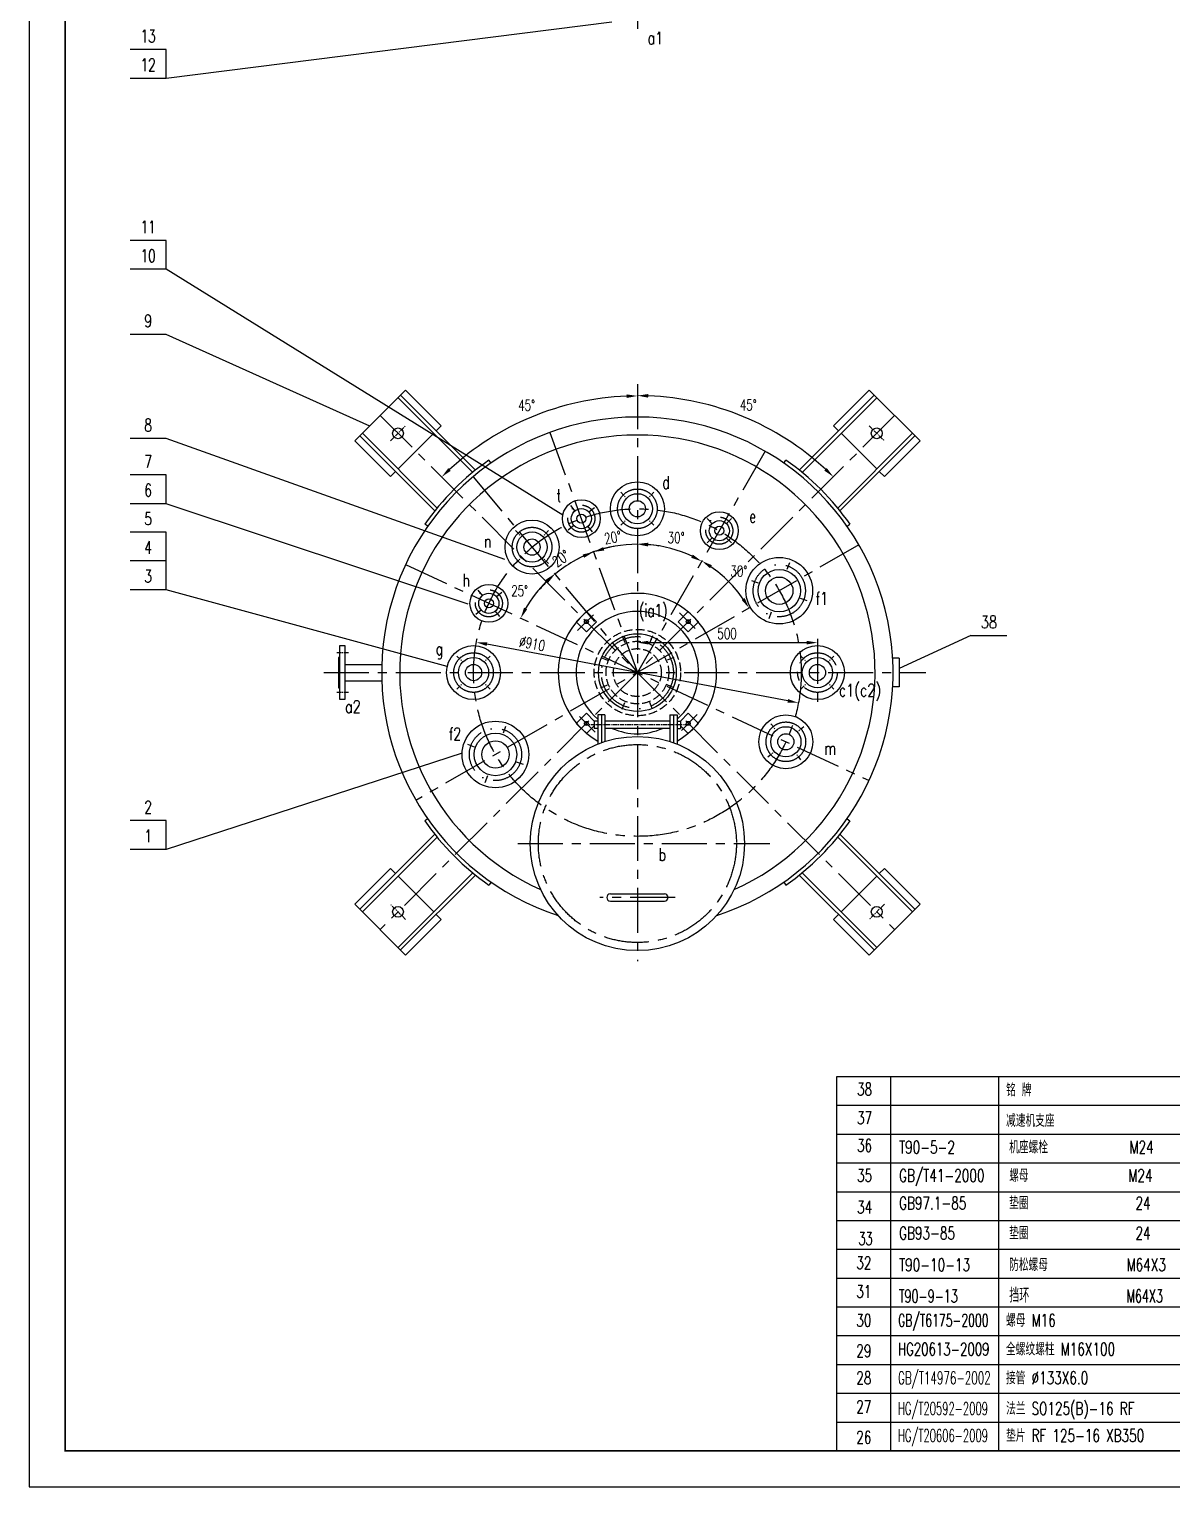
# Model space of a CAD drawing. Extents: x 92764 to 104934, y 26739 to 35166.
# Drawn here: x 98994 to 102167, y 26756 to 30806 of the extents above; entities that cross this region are included whole.
import ezdxf
from ezdxf.enums import TextEntityAlignment as Align

# ---------------------------------------------------------------- set-up
doc = ezdxf.new("R2010")
doc.units = 0
doc.header["$LTSCALE"] = 10
for name, pattern in [('ACAD_ISO02W100', [11, 8, -3]), ('ACAD_ISO10W100', [18, 12, -3, 0, -3]), ('CENTER', [2, 1.25, -0.25, 0.25, -0.25])]:
    doc.linetypes.add(name, pattern=pattern)
for name, color, linetype in [('2', 1, 'Continuous'), ('HGJ', 1, 'Continuous'), ('HGJX', 2, 'CENTER'), ('hgjy', 7, 'Continuous'), ('K1', 4, 'Continuous'), ('RENK', 7, 'Continuous'), ('sb', 1, 'Continuous'), ('tank', 1, 'Continuous'), ('tankx', 2, 'ACAD_ISO10W100'), ('tanky', 7, 'Continuous'), ('zz', 1, 'Continuous'), ('zzx', 2, 'CENTER')]:
    doc.layers.add(name, color=color, linetype=linetype)
doc.styles.add('HZ', font='txt', dxfattribs={"width": 0.75, "bigfont": 'hztxt'})
doc.styles.add('hzfs', font='simplex.shx', dxfattribs={"width": 0.7, "bigfont": 'hzfs.shx'})
doc.styles.get("Standard").update_dxf_attribs({"font": 'txt', "width": 0.7, "bigfont": 'hztxt.shx'})
doc.dimstyles.new('PVCAD$0', dxfattribs={"dimscale": 10, "dimtxt": 3, "dimasz": 3, "dimexe": 2, "dimexo": 1, "dimgap": 1, "dimtad": 1, "dimdec": 0, "dimzin": 0, "dimdsep": 46, "dimtxsty": 'hzfs', "dimcen": 0, "dimclrd": 4, "dimclre": 4, "dimclrt": 7, "dimadec": 0, "dimazin": 0, "dimtfac": 0.7, "dimtmove": 0, "dimatfit": 0, "dimfxl": 0, "dimarcsym": 0})
doc.dimstyles.new('PVCAD$2', dxfattribs={"dimscale": 10, "dimtxt": 3, "dimasz": 3, "dimexe": 2, "dimexo": 1, "dimgap": 1, "dimtad": 2, "dimtih": 1, "dimdec": 0, "dimzin": 0, "dimdsep": 46, "dimtxsty": 'hzfs', "dimcen": 0, "dimclrd": 4, "dimclre": 4, "dimclrt": 7, "dimadec": 0, "dimazin": 0, "dimtfac": 0.7, "dimtmove": 0, "dimatfit": 0, "dimfxl": 0, "dimarcsym": 0})
doc.dimstyles.new('PVCAD$3', dxfattribs={"dimscale": 10, "dimtxt": 3, "dimasz": 3, "dimexe": 2, "dimexo": 1, "dimgap": 1, "dimtad": 1, "dimtoh": 1, "dimdec": 0, "dimzin": 0, "dimdsep": 46, "dimtxsty": 'hzfs', "dimcen": 0, "dimclrd": 4, "dimclre": 4, "dimclrt": 7, "dimadec": 0, "dimazin": 0, "dimtfac": 0.7, "dimtmove": 0, "dimatfit": 0, "dimfxl": 0, "dimarcsym": 0})

# ---------------------------------------------------------------- blocks, each defined once
blk = doc.blocks.new('*D86')
at = {"color": 4, "lineweight": -2}
blk.add_arc((100683, 29018.5), 357.1, 64.8152, 85.1848, dxfattribs=at)
at = {"color": 4}
for points in [[(100712.7, 29369.3), (100713.2, 29379.3), (100683, 29375.6)], [(100837.2, 29346.1), (100832.6, 29337.2), (100861.5, 29327.7)]]:
    blk.add_solid(points, dxfattribs=at)
at = {"layer": 'DEFPOINTS', "color": 0}
for p in [(100683, 29820), (101038, 29633.4), (100745, 29370.2), (100683, 29018.5), (100683, 28217.1)]:
    blk.add_point(p, dxfattribs=at)
at = {"color": 7, "insert": (100790.4, 29393.3), "char_height": 30, "attachment_point": 5, "style": 'hzfs'}
blk.add_mtext('30°', dxfattribs=at)
blk = doc.blocks.new('*D87')
at = {"color": 4, "lineweight": -2}
blk.add_arc((100683, 29018.5), 358, 34.8028, 55.1972, dxfattribs=at)
at = {"color": 4}
for points in [[(100884.6, 29308.3), (100890, 29316.7), (100862, 29328.5)], [(100981.1, 29225.5), (100972.7, 29220.2), (100993, 29197.5)]]:
    blk.add_solid(points, dxfattribs=at)
at = {"layer": 'DEFPOINTS', "color": 0}
for p in [(101038, 29633.4), (101297.8, 29373.5), (100957.2, 29248.6), (100683, 29018.5), (100068.1, 28663.5)]:
    blk.add_point(p, dxfattribs=at)
at = {"color": 7, "insert": (100964.6, 29300.2), "char_height": 30, "attachment_point": 5, "style": 'hzfs'}
blk.add_mtext('30°', dxfattribs=at)
blk = doc.blocks.new('*D88')
at = {"color": 4, "lineweight": -2}
blk.add_arc((100683, 29018.5), 357.6, 134.8082, 150.1918, dxfattribs=at)
at = {"color": 4}
for points in [[(100427.6, 29275.9), (100434.3, 29268.5), (100453.1, 29292.4)], [(100377.1, 29194), (100368.3, 29198.6), (100358.9, 29169.6)]]:
    blk.add_solid(points, dxfattribs=at)
at = {"layer": 'DEFPOINTS', "color": 0}
for p in [(100226.6, 29562.4), (100039.5, 29318.6), (100415.8, 29256.2), (100683, 29018.5), (101326.4, 28718.5)]:
    blk.add_point(p, dxfattribs=at)
at = {"color": 7, "insert": (100355.9, 29245.6), "char_height": 30, "attachment_point": 5, "style": 'hzfs'}
blk.add_mtext('25°', dxfattribs=at)
blk = doc.blocks.new('*D89')
at = {"layer": 'DEFPOINTS', "color": 0}
for p in [(100235.8, 29102.7), (101130.1, 28934.3)]:
    blk.add_point(p, dxfattribs=at)
at = {"layer": 'zz', "color": 4, "lineweight": -2}
blk.add_line((101100.6, 28939.8), (100265.3, 29097.2), dxfattribs=at)
at = {"layer": 'zz', "color": 4}
for points in [[(100266.2, 29102.1), (100264.4, 29092.3), (100235.8, 29102.7)], [(101101.6, 28944.8), (101099.7, 28934.9), (101130.1, 28934.3)]]:
    blk.add_solid(points, dxfattribs=at)
at = {"layer": 'zz', "color": 7, "insert": (100390.8, 29099), "char_height": 30, "attachment_point": 5, "rotation": 349.3332, "style": 'hzfs'}
blk.add_mtext('∅910', dxfattribs=at)
blk = doc.blocks.new('*D91')
at = {"color": 4, "lineweight": -2}
blk.add_arc((100683, 29018.5), 768.4, 92.237, 132.763, dxfattribs=at)
at = {"color": 4}
for points in [[(100652.9, 29791.4), (100653.1, 29781.4), (100683, 29787)], [(100164.7, 29579.1), (100157.8, 29586.3), (100139.6, 29561.9)]]:
    blk.add_solid(points, dxfattribs=at)
at = {"layer": 'DEFPOINTS', "color": 0}
for p in [(100683, 29820), (99968.8, 29732.7), (100484.1, 29760.8), (101397.1, 28304.3), (100683, 28217.1)]:
    blk.add_point(p, dxfattribs=at)
at = {"color": 7, "insert": (100375.4, 29761.1), "char_height": 30, "attachment_point": 5, "style": 'hzfs'}
blk.add_mtext('45°', dxfattribs=at)
blk = doc.blocks.new('*D92')
at = {"color": 4, "lineweight": -2}
blk.add_arc((100683, 29018.5), 769.4, 47.2343, 87.7657, dxfattribs=at)
at = {"color": 4}
for points in [[(100712.9, 29782.3), (100713.1, 29792.3), (100683, 29787.9)], [(101208.8, 29586.9), (101201.9, 29579.7), (101227, 29562.5)]]:
    blk.add_solid(points, dxfattribs=at)
at = {"layer": 'DEFPOINTS', "color": 0}
for p in [(100683, 29820), (101397.1, 29732.7), (101067.7, 29684.8), (99968.8, 28304.3), (100683, 28217.1)]:
    blk.add_point(p, dxfattribs=at)
at = {"color": 7, "insert": (100990.9, 29762), "char_height": 30, "attachment_point": 5, "style": 'hzfs'}
blk.add_mtext('45°', dxfattribs=at)
blk = doc.blocks.new('*D71')
at = {"color": 4, "lineweight": -2}
for p, q in [((100683, 29153), (100683, 29081.7)), ((100713, 29101.7), (101153, 29101.7)), ((101183, 29102.1), (101183, 29081.7))]:
    blk.add_line(p, q, dxfattribs=at)
at = {"color": 4}
for points in [[(100713, 29106.7), (100713, 29096.7), (100683, 29101.7)], [(101153, 29106.7), (101153, 29096.7), (101183, 29101.7)]]:
    blk.add_solid(points, dxfattribs=at)
at = {"layer": 'DEFPOINTS', "color": 0}
for p in [(100683, 29163), (101183, 29112.1), (101183, 29101.7)]:
    blk.add_point(p, dxfattribs=at)
at = {"color": 7, "insert": (100932.1, 29126.7), "char_height": 30, "attachment_point": 5, "style": 'hzfs'}
blk.add_mtext('500', dxfattribs=at)
blk = doc.blocks.new('*D152')
at = {"layer": '2', "color": 4, "lineweight": -2}
for start, end in [(90, 110), (80.3542, 85.1771), (114.8229, 119.6458)]:
    blk.add_arc((100683, 29018.5), 356.5, start, end, dxfattribs=at)
at = {"layer": '2', "color": 4}
for points in [[(100712.7, 29368.8), (100713.2, 29378.8), (100683, 29375)], [(100531.4, 29346.7), (100535.2, 29337.5), (100561, 29353.5)]]:
    blk.add_solid(points, dxfattribs=at)
at = {"layer": 'DEFPOINTS', "color": 0}
for p in [(100683, 29820), (100440.1, 29685.7), (100641.6, 29372.6), (100683, 29018.5), (100683, 28217.1)]:
    blk.add_point(p, dxfattribs=at)
at = {"layer": '2', "color": 7, "insert": (100614.4, 29393.8), "char_height": 30, "attachment_point": 5, "rotation": 10.3542, "style": 'hzfs'}
blk.add_mtext('20°', dxfattribs=at)
blk = doc.blocks.new('*D151')
at = {"layer": '2', "color": 4, "lineweight": -2}
for start, end in [(100.3542, 105.1771), (110, 130), (134.8229, 139.6458)]:
    blk.add_arc((100683, 29018.5), 356.5, start, end, dxfattribs=at)
at = {"layer": '2', "color": 4}
for points in [[(100591.1, 29357.8), (100588.1, 29367.3), (100561, 29353.5)], [(100428.3, 29275.1), (100435, 29267.7), (100453.8, 29291.6)]]:
    blk.add_solid(points, dxfattribs=at)
at = {"layer": 'DEFPOINTS', "color": 0}
for p in [(100440.1, 29685.7), (100167.8, 29632.5), (100523, 29337.1), (100683, 29018.5), (101198.1, 28404.6)]:
    blk.add_point(p, dxfattribs=at)
at = {"layer": '2', "color": 7, "insert": (100470.9, 29335.6), "char_height": 30, "attachment_point": 5, "rotation": 33.7773, "style": 'hzfs'}
blk.add_mtext('20°', dxfattribs=at)

msp = doc.modelspace()

# ---------------------------------------------------------------- linework, layer by layer
for p, q in [((98994, 35166.3), (98994, 26756.3)), ((101609.2, 29121.5), (101409.9, 29029.6)), ((101409.9, 29058.5), (101391.8, 29058.5)), ((101409.9, 29058.5), (101409.9, 28978.5)), ((101409.9, 28978.5), (101391.8, 28978.5)), ((98994, 26756.3), (104934, 26756.3))]:
    msp.add_line(p, q)
at = {"color": 1, "linetype": 'Continuous'}
msp.add_circle((100683, 28543.5), 297.5, dxfattribs=at)
at = {"layer": '2'}
for p, q in [((100513.3, 29159.9), (100541.5, 29188.2)), ((100541.5, 29131.7), (100513.3, 29159.9)), ((100541.5, 29188.2), (100569.8, 29159.9)), ((100569.8, 29159.9), (100541.5, 29131.7)), ((100796.1, 29159.9), (100824.4, 29188.2)), ((100824.4, 29131.7), (100796.1, 29159.9)), ((100824.4, 29188.2), (100852.7, 29159.9)), ((100852.7, 29159.9), (100824.4, 29131.7)), ((100513.3, 28877.1), (100541.5, 28905.4)), ((100541.5, 28848.8), (100513.3, 28877.1)), ((100541.5, 28905.4), (100563.4, 28883.5)), ((100802.5, 28883.5), (100824.4, 28905.4)), ((100824.4, 28905.4), (100852.7, 28877.1)), ((100852.7, 28877.1), (100824.4, 28848.8)), ((100563, 28870.2), (100541.5, 28848.8)), ((100824.4, 28848.8), (100803, 28870.2))]:
    msp.add_line(p, q, dxfattribs=at)
for centre, radius in [((100541.5, 29159.9), 5.51), ((100824.4, 29159.9), 5.51), ((100683, 29018.5), 108), ((100541.5, 28877.1), 5.51), ((100824.4, 28877.1), 5.51)]:
    msp.add_circle(centre, radius, dxfattribs=at)
for radius, start, end in [(220, 300, 240), (170, 310.3202, 229.6798), (170, 245.7504, 294.2496)]:
    msp.add_arc((100683, 29018.5), radius, start, end, dxfattribs=at)
at = {"layer": 'HGJ'}
for p, q in [((99857, 28943.5), (99857, 29093.5)), ((99857, 29093.5), (99871, 29093.5)), ((99871, 29093.5), (99871, 28943.5)), ((99857, 29060.5), (99853, 29060.5)), ((99853, 29060.5), (99853, 28976.5)), ((99871, 29041), (99973.3, 29041)), ((99853, 28976.5), (99857, 28976.5)), ((99871, 28996), (99973.3, 28996)), ((99871, 28943.5), (99857, 28943.5))]:
    msp.add_line(p, q, dxfattribs=at)
for centre, radius in [((100683, 29473.5), 75), ((100683, 29473.5), 42), ((100683, 29473.5), 22.5), ((100390.5, 29367.1), 75), ((100390.5, 29367.1), 42), ((100390.5, 29367.1), 22.5), ((100228, 29018.5), 75), ((101183, 29018.5), 75), ((100228, 29018.5), 42), ((100228, 29018.5), 22.5), ((101183, 29018.5), 42), ((101183, 29018.5), 22.5), ((101095.3, 28826.2), 75), ((101095.3, 28826.2), 42), ((101095.3, 28826.2), 22.5)]:
    msp.add_circle(centre, radius, dxfattribs=at)
at = {"layer": 'HGJX'}
for p, q in [((100637, 29519.5), (100651.1, 29505.3)), ((100728.9, 29519.5), (100714.8, 29505.3)), ((100344.5, 29413), (100358.7, 29398.9)), ((100436.5, 29413), (100422.3, 29398.9)), ((100637, 29427.6), (100651.1, 29441.7)), ((100728.9, 29427.6), (100714.8, 29441.7)), ((100344.5, 29321.1), (100358.7, 29335.2)), ((100436.5, 29321.1), (100422.3, 29335.2)), ((99881, 29073.5), (99847, 29073.5)), ((100182, 29064.5), (100196.1, 29050.3)), ((100273.9, 29064.5), (100259.8, 29050.3)), ((101137, 29064.5), (101151.1, 29050.3)), ((101228.9, 29064.5), (101214.8, 29050.3)), ((99881, 28963.5), (99847, 28963.5)), ((100182, 28972.6), (100196.1, 28986.7)), ((100273.9, 28972.6), (100259.8, 28986.7)), ((101137, 28972.6), (101151.1, 28986.7)), ((101228.9, 28972.6), (101214.8, 28986.7)), ((101053.6, 28876), (101066.4, 28860.7)), ((101145.1, 28868), (101129.8, 28855.1)), ((101045.5, 28784.4), (101060.9, 28797.3)), ((101137.1, 28776.4), (101124.3, 28791.8))]:
    msp.add_line(p, q, dxfattribs=at)
at = {"layer": 'hgjy'}
msp.add_line((101609.2, 29121.5), (101709.2, 29121.5), dxfattribs=at)
at = {"layer": 'K1', "const_width": 4}
msp.add_lwpolyline([(99094, 26856.3), (99094, 34916.3), (104834, 34916.3), (104834, 26856.3)], close=True, dxfattribs=at)
at = {"layer": 'RENK', "color": 1, "linetype": 'Continuous'}
for p, q in [((100563, 28883.5), (100563, 28863.5)), ((100573, 28883.5), (100563, 28883.5)), ((100573, 28883.5), (100563, 28883.5)), ((100573, 28901.3), (100573, 28819.9)), ((100593, 28901.3), (100573, 28901.3)), ((100583, 28901.3), (100583, 28823.7)), ((100593, 28901.3), (100593, 28827.1)), ((100773, 28883.5), (100593, 28883.5)), ((100773, 28901.3), (100773, 28827.1)), ((100773, 28901.3), (100793, 28901.3)), ((100783, 28901.3), (100783, 28823.7)), ((100793, 28901.3), (100793, 28819.9)), ((100793, 28883.5), (100803, 28883.5)), ((100793, 28883.5), (100803, 28883.5)), ((100803, 28883.5), (100803, 28863.5)), ((100573, 28863.5), (100563, 28863.5)), ((100573, 28863.5), (100563, 28863.5)), ((100773, 28863.5), (100593, 28863.5)), ((100793, 28863.5), (100803, 28863.5)), ((100793, 28863.5), (100803, 28863.5)), ((100608, 28403.5), (100758, 28403.5)), ((100608, 28383.5), (100758, 28383.5))]:
    msp.add_line(p, q, dxfattribs=at)
at = {"layer": 'RENK', "color": 2, "linetype": 'CENTER'}
msp.add_line((100826.4, 28873.5), (100538.4, 28873.5), dxfattribs=at)
at = {"layer": 'RENK', "color": 1, "linetype": 'Continuous'}
for centre, start, end in [((100608, 28393.5), 90, 270), ((100758, 28393.5), 270, 90)]:
    msp.add_arc(centre, 10, start, end, dxfattribs=at)
at = {"layer": 'sb'}
msp.add_arc((100683, 29018.5), 710, 288.0738, 251.9262, dxfattribs=at)
at = {"layer": 'tank'}
for p, q in [((101236.8, 26856.3), (101236.8, 27896.3)), ((101236.8, 27896.3), (103036.8, 27896.3))]:
    msp.add_line(p, q, dxfattribs=at)
for centre, radius in [((100527.4, 29446.1), 52.5), ((100527.4, 29446.1), 28), ((100527.4, 29446.1), 12.5), ((100910.5, 29412.6), 52.5), ((100910.5, 29412.6), 28), ((100910.5, 29412.6), 12.5), ((101077, 29246), 92.5), ((101077, 29246), 59), ((101077, 29246), 38), ((100270.6, 29210.8), 52.5), ((100270.6, 29210.8), 28), ((100270.6, 29210.8), 12.5), ((100288.9, 28791), 92.5), ((100288.9, 28791), 59), ((100288.9, 28791), 38)]:
    msp.add_circle(centre, radius, dxfattribs=at)
at = {"layer": 'tank', "color": 3, "linetype": 'ACAD_ISO02W100', "ltscale": 0.3}
for radius in [120, 87, 66.5]:
    msp.add_circle((100683, 29018.5), radius, dxfattribs=at)
at = {"layer": 'tank'}
msp.add_arc((100683, 29018.5), 660, 294.0167, 245.9833, dxfattribs=at)
at = {"layer": 'tankx', "linetype": 'CENTER', "ltscale": 10}
for p, q in [((100683, 34381.8), (100683, 30786.9)), ((100683, 29820), (100683, 28217.1)), ((99968.8, 29732.7), (101397.1, 28304.3)), ((101397.1, 29732.7), (99968.8, 28304.3)), ((100440.1, 29685.7), (100683, 29018.5)), ((101038, 29633.4), (100683, 29018.5)), ((100226.6, 29562.4), (100683, 29018.5)), ((101297.8, 29373.5), (100068.1, 28663.5)), ((100039.5, 29318.6), (101326.4, 28718.5)), ((100560.8, 29179.2), (100516.9, 29135.3)), ((100843.7, 29140.7), (100799.8, 29184.6)), ((101183, 29112.1), (101183, 28924.5)), ((99812.5, 29018.5), (101484.4, 29018.5)), ((100522.3, 28896.4), (100566.2, 28852.5)), ((100805.1, 28857.8), (100849, 28901.7)), ((100350.8, 28543.5), (101051, 28543.5)), ((100787.6, 28393.5), (100578.4, 28393.5))]:
    msp.add_line(p, q, dxfattribs=at)
at = {"layer": 'tankx'}
for p, q in [((100496.8, 29482.5), (100509.7, 29467.1)), ((100563.7, 29476.6), (100548.4, 29463.8)), ((100876.9, 29446.1), (100891, 29432)), ((100944.1, 29446.1), (100929.9, 29432)), ((100491, 29415.5), (100506.3, 29428.4)), ((100557.9, 29409.7), (100545, 29425)), ((100876.9, 29379), (100891, 29393.1)), ((100944.1, 29379), (100929.9, 29393.1)), ((101105.2, 29323.5), (101098.4, 29304.7)), ((100240.1, 29247.2), (100252.9, 29231.9)), ((100307, 29241.3), (100291.7, 29228.5)), ((100999.5, 29274.2), (101018.3, 29267.4)), ((101154.5, 29217.8), (101135.7, 29224.6)), ((100234.2, 29180.3), (100249.5, 29193.1)), ((100301.1, 29174.4), (100288.3, 29189.7)), ((101048.8, 29168.5), (101055.6, 29187.3)), ((100640.9, 29120.1), (100648.5, 29101.7)), ((100725.1, 29120.1), (100717.4, 29101.7)), ((100581.3, 29060.6), (100599.8, 29053)), ((100784.6, 29060.6), (100766.1, 29053)), ((100581.3, 28976.4), (100599.8, 28984.1)), ((100784.6, 28976.4), (100766.1, 28984.1)), ((100640.9, 28916.9), (100648.5, 28935.4)), ((100725.1, 28916.9), (100717.4, 28935.4)), ((100317.1, 28868.5), (100310.3, 28849.7)), ((100211.4, 28819.2), (100230.2, 28812.4)), ((100366.5, 28762.8), (100347.7, 28769.6)), ((100260.7, 28713.5), (100267.6, 28732.3))]:
    msp.add_line(p, q, dxfattribs=at)
at = {"layer": 'tankx', "ltscale": 10}
for centre in [(100683, 29473.5), (100390.5, 29367.1), (100228, 29018.5), (101095.3, 28826.2)]:
    msp.add_circle(centre, 55, dxfattribs=at)
at = {"layer": 'tankx'}
for centre, radius in [((100527.4, 29446.1), 37.5), ((100910.5, 29412.6), 37.5), ((101077, 29246), 72.5), ((100270.6, 29210.8), 37.5), ((100683, 29018.5), 100), ((100288.9, 28791), 72.5)]:
    msp.add_circle(centre, radius, dxfattribs=at)
at = {"layer": 'tankx', "linetype": 'CENTER', "ltscale": 10}
for centre, radius in [((100683, 29018.5), 455), ((101183, 29018.5), 55), ((100683, 28543.5), 275)]:
    msp.add_circle(centre, radius, dxfattribs=at)
at = {"layer": 'tanky'}
for p, q in [((100611.7, 30825.5), (99374.4, 30669.3)), ((99374.4, 30749.3), (99274.4, 30749.3)), ((99374.4, 30669.3), (99374.4, 30749.3)), ((99374.4, 30669.3), (99274.4, 30669.3)), ((99374.4, 30218.9), (99274.4, 30218.9)), ((99374.4, 30138.9), (99374.4, 30218.9)), ((99374.4, 30138.9), (99274.4, 30138.9)), ((100475.8, 29455.4), (99374.4, 30138.9)), ((99374.4, 29957.9), (99274.4, 29957.9)), ((99939.7, 29703.2), (99374.4, 29957.9)), ((99374.4, 29668.6), (99274.4, 29668.6)), ((100315.3, 29332.7), (99374.4, 29668.6)), ((99374.4, 29567.4), (99274.4, 29567.4)), ((99374.4, 29487.4), (99374.4, 29567.4)), ((99374.4, 29487.4), (99274.4, 29487.4)), ((100213.1, 29208.8), (99374.4, 29487.4)), ((99374.4, 29408.5), (99274.4, 29408.5)), ((99374.4, 29248.5), (99374.4, 29408.5)), ((99374.4, 29328.5), (99274.4, 29328.5)), ((99374.4, 29248.5), (99274.4, 29248.5)), ((100154.9, 29035), (99374.4, 29248.5)), ((100196.5, 28794.3), (99374.4, 28527.1)), ((99374.4, 28607.1), (99274.4, 28607.1)), ((99374.4, 28527.1), (99374.4, 28607.1)), ((99374.4, 28527.1), (99274.4, 28527.1)), ((101386.8, 26856.3), (101386.8, 27896.3)), ((101686.8, 26856.3), (101686.8, 27896.3)), ((101236.8, 27816.3), (103036.8, 27816.3)), ((101236.8, 27736.3), (103036.8, 27736.3)), ((101236.8, 27656.3), (103036.8, 27656.3)), ((101236.8, 27576.3), (103036.8, 27576.3)), ((101236.8, 27496.3), (103036.8, 27496.3)), ((101236.8, 27416.3), (103036.8, 27416.3)), ((101236.8, 27336.3), (103036.8, 27336.3)), ((101236.8, 27256.3), (103036.8, 27256.3)), ((101236.8, 27176.3), (103036.8, 27176.3)), ((101236.8, 27096.3), (103036.8, 27096.3)), ((101236.8, 27016.3), (103036.8, 27016.3)), ((101236.8, 26936.3), (103036.8, 26936.3))]:
    msp.add_line(p, q, dxfattribs=at)
at = {"layer": 'zz'}
for p, q in [((100018.3, 29782.2), (100225.8, 29574.7)), ((100025.4, 29789.3), (100233.6, 29581)), ((101340.6, 29789.3), (101132.4, 29581)), ((101347.6, 29782.2), (101140.2, 29574.7)), ((99912.2, 29676.1), (100120.4, 29467.9)), ((99919.3, 29683.2), (100126.8, 29475.7)), ((100018.3, 29584.2), (100117.3, 29683.2)), ((101446.6, 29683.2), (101239.2, 29475.7)), ((101453.7, 29676.1), (101245.5, 29467.9)), ((101248.7, 29683.2), (101347.6, 29584.2)), ((100276.6, 29600.7), (100270.9, 29608.9)), ((101089.3, 29600.7), (101095, 29608.9)), ((100100.8, 29424.9), (100092.6, 29430.6)), ((101265.2, 29424.9), (101273.4, 29430.6)), ((100100.8, 28612.2), (100092.6, 28606.4)), ((101265.2, 28612.2), (101273.4, 28606.4)), ((99912.2, 28360.9), (100120.4, 28569.1)), ((99919.3, 28353.8), (100126.8, 28561.3)), ((101446.6, 28353.8), (101239.2, 28561.3)), ((101453.7, 28360.9), (101245.5, 28569.1)), ((100018.3, 28254.8), (100225.8, 28462.3)), ((100117.3, 28353.8), (100018.3, 28452.8)), ((100025.4, 28247.8), (100233.6, 28456)), ((100276.6, 28436.3), (100270.9, 28428.1)), ((101089.3, 28436.3), (101095, 28428.1)), ((101340.6, 28247.8), (101132.4, 28456)), ((101347.6, 28254.8), (101140.2, 28462.3)), ((101347.6, 28452.8), (101248.7, 28353.8))]:
    msp.add_line(p, q, dxfattribs=at)
for points in [[(100011.2, 29577.1), (99997.1, 29563), (99898.1, 29662), (100039.5, 29803.4), (100138.5, 29704.4), (100124.4, 29690.3)], [(101241.6, 29690.3), (101227.4, 29704.4), (101326.4, 29803.4), (101467.9, 29662), (101368.9, 29563), (101354.7, 29577.1)], [(100124.4, 28346.8), (100138.5, 28332.6), (100039.5, 28233.6), (99898.1, 28375), (99997.1, 28474), (100011.2, 28459.9)], [(101354.7, 28459.9), (101368.9, 28474), (101467.9, 28375), (101326.4, 28233.6), (101227.4, 28332.6), (101241.6, 28346.8)]]:
    msp.add_lwpolyline(points, dxfattribs=at)
for centre in [(100018.3, 29683.2), (101347.6, 29683.2), (100018.3, 28353.8), (101347.6, 28353.8)]:
    msp.add_circle(centre, 15, dxfattribs=at)
for start, end in [(124.9127, 145.0873), (34.9127, 55.0873), (214.9127, 235.0873), (304.9127, 325.0873)]:
    msp.add_arc((100683, 29018.5), 720, start, end, dxfattribs=at)
at = {"layer": 'zzx'}
for p, q in [((99997.1, 29662), (100039.5, 29704.4)), ((101326.4, 29704.4), (101368.9, 29662)), ((100039.5, 28332.6), (99997.1, 28375)), ((101368.9, 28375), (101326.4, 28332.6))]:
    msp.add_line(p, q, dxfattribs=at)

# ---------------------------------------------------------------- texts
for s, height, style, width, p in [('38', 35, 'hzfs', 0.7, (101292.8, 27843.7)), ('铭 牌', 35, 'hzfs', 0.7, (101706.8, 27841.3)), ('37', 35, 'hzfs', 0.7, (101292.8, 27763.7)), ('36', 35, 'hzfs', 0.7, (101292.8, 27687.2)), ('T90-5-2', 35, 'hzfs', 0.7, (101409.6, 27682.5)), ('机座螺栓', 35, 'hzfs', 0.7, (101715.4, 27682.5)), ('M24', 35, 'hzfs', 0.7, (102049.5, 27682.5)), ('35', 35, 'hzfs', 0.7, (101292.8, 27603.8)), ('GB/T41-2000', 35, 'hzfs', 0.7, (101409.6, 27603.7)), ('螺母', 35, 'hzfs', 0.7, (101715.4, 27603.7)), ('M24', 35, 'hzfs', 0.7, (102046.1, 27603.7)), ('34', 35, 'hzfs', 0.7, (101292.8, 27515.7)), ('GB97.1-85', 35, 'hzfs', 0.7, (101409.6, 27527.2)), ('垫圈', 35, 'hzfs', 0.7, (101715.4, 27527.2)), ('24', 35, 'hzfs', 0.7, (102066.2, 27527.2)), ('GB93-85', 35, 'hzfs', 0.7, (101409.6, 27443.8)), ('垫圈', 35, 'hzfs', 0.7, (101715.4, 27443.8)), ('24', 35, 'hzfs', 0.7, (102066.2, 27443.8)), ('T90-10-13', 35, 'hzfs', 0.7, (101409.6, 27355.7)), ('防松螺母', 35, 'hzfs', 0.7, (101715.4, 27355.7)), ('M64X3', 35, 'hzfs', 0.7, (102041.3, 27355.7)), ('挡环', 40, 'HZ', 0.7, (101715.4, 27268.1)), ('GB/T6175-2000', 35, 'hzfs', 0.63, (101406.8, 27201.3)), ('螺母 M16', 35, 'hzfs', 0.7, (101706.8, 27201.3)), ('HG20613-2009', 35, 'hzfs', 0.68, (101406.8, 27121.3)), ('全螺纹螺柱 M16X100', 35, 'hzfs', 0.7, (101706.8, 27121.3))]:
    msp.add_text(s, height=height, dxfattribs=dict(style=style, width=width)).set_placement(p)
at = {"width": 0.63}
for s, p in [('33', (101296.9, 27428.1)), ('T90-9-13', (101409.3, 27268.1)), ('M64X3', (102041.3, 27268.1))]:
    msp.add_text(s, height=36, dxfattribs=at).set_placement(p)
at = {"style": 'hzfs', "width": 0.7}
for s, p in [('32', (101311.8, 27361.3)), ('31', (101311.8, 27281.3))]:
    msp.add_text(s, height=35, dxfattribs=at).set_placement(p, align=Align.CENTER)
at = {"layer": 'hgjy', "style": 'hzfs', "width": 0.75}
for s, p in [('a1', (100733, 30781.5)), ('d', (100762.6, 29546.9)), ('n', (100267.5, 29383.2)), ('c1(c2)', (101301.1, 28967.1)), ('a2', (99892.9, 28923.7)), ('m', (101218.4, 28807.9)), ('b', (100752.2, 28512.9))]:
    msp.add_text(s, height=35, dxfattribs=at).set_placement(p, align=Align.MIDDLE)
msp.add_text('38', height=35, dxfattribs=at).set_placement((101659.2, 29141.5), align=Align.CENTER)
at = {"layer": 'tanky', "style": 'hzfs', "width": 0.7}
for s, p in [('13', (99324.4, 30769.3)), ('12', (99324.4, 30689.3)), ('11', (99324.4, 30238.9)), ('10', (99324.4, 30158.9)), ('9', (99324.4, 29977.9)), ('8', (99324.4, 29688.6)), ('7', (99324.4, 29587.4)), ('6', (99324.4, 29507.4)), ('5', (99324.4, 29428.5)), ('4', (99324.4, 29348.5)), ('3', (99324.4, 29268.5)), ('2', (99324.4, 28627.1)), ('1', (99324.4, 28547.1)), ('30', (101311.8, 27201.3)), ('29', (101311.8, 27116.3)), ('28', (101311.8, 27041.3)), ('27', (101311.8, 26961.3)), ('26', (101311.8, 26876.3))]:
    msp.add_text(s, height=35, dxfattribs=at).set_placement(p, align=Align.CENTER)
for s, p in [('t', (100464.6, 29510.6)), ('e', (101003, 29452.6)), ('h', (100207.8, 29275.4)), ('f1', (101195, 29224.3)), ('(ia1)', (100727, 29188.4)), ('g', (100133, 29078.7)), ('f2', (100176.4, 28847.9))]:
    msp.add_text(s, height=35, dxfattribs=at).set_placement(p, align=Align.MIDDLE)
at = {"layer": 'tanky', "style": 'hzfs'}
for s, width, p in [('减速机支座', 0.7, (101706.8, 27756.3)), ('GB/T14976-2002', 0.6, (101406.8, 27041.3)), ('接管 %%C133X6.0', 0.7, (101706.8, 27041.3)), ('HG/T20592-2009', 0.58, (101406.8, 26956.3)), ('法兰 SO125(B)-16 RF', 0.7, (101706.8, 26956.3)), ('HG/T20606-2009', 0.58, (101406.8, 26881.3)), ('垫片 RF 125-16 XB350', 0.7, (101706.8, 26881.3))]:
    msp.add_text(s, height=35, dxfattribs=dict(at, width=width)).set_placement(p)

# ---------------------------------------------------------------- dimensions: what is measured, and where the dimension line sits
for base, line1, line2, picture, middle in [((100484.1, 29760.8), ((100683, 29820), (100683, 28217.1)), ((99968.8, 29732.7), (101397.1, 28304.3)), '*D91', (100375.4, 29761.1)), ((101067.7, 29684.8), ((101397.1, 29732.7), (99968.8, 28304.3)), ((100683, 29820), (100683, 28217.1)), '*D92', (100990.9, 29762)), ((100957.2, 29248.6), ((101297.8, 29373.5), (100068.1, 28663.5)), ((101038, 29633.4), (100683, 29018.5)), '*D87', (100964.6, 29300.2))]:
    dim = msp.add_angular_dim_2l(base=base, line1=line1, line2=line2, dimstyle='PVCAD$2')
    dim.commit()
    dim.dimension.update_dxf_attribs({"geometry": picture, "text_midpoint": middle})
for base, line1, line2, picture, middle in [((100745, 29370.2), ((101038, 29633.4), (100683, 29018.5)), ((100683, 29820), (100683, 28217.1)), '*D86', (100781.4, 29361.8)), ((100415.8, 29256.2), ((100039.5, 29318.6), (101326.4, 28718.5)), ((100226.6, 29562.4), (100683, 29018.5)), '*D88', (100389.2, 29222.5))]:
    dim = msp.add_angular_dim_2l(base=base, line1=line1, line2=line2, dimstyle='PVCAD$2')
    dim.commit()
    dim.dimension.update_dxf_attribs({"geometry": picture, "text_midpoint": middle, "dimtype": 162})
dim = msp.add_linear_dim(base=(101183, 29101.7), p1=(100683, 29163), p2=(101183, 29112.1), dimstyle='PVCAD$0')
dim.commit()
dim.dimension.update_dxf_attribs({"geometry": '*D71', "text_midpoint": (100932.1, 29101.7), "dimtype": 160})
at = {"layer": '2'}
for base, line1, picture, middle in [((100641.6, 29372.6), ((100683, 29820), (100683, 28217.1)), '*D152', (100618.9, 29369.2)), ((100523, 29337.1), ((100167.8, 29632.5), (101198.1, 28404.6)), '*D151', (100484.8, 29314.8))]:
    dim = msp.add_angular_dim_2l(base=base, line1=line1, line2=((100440.1, 29685.7), (100683, 29018.5)), dimstyle='PVCAD$2', dxfattribs=at)
    dim.commit()
    dim.dimension.update_dxf_attribs({"geometry": picture, "text_midpoint": middle, "dimtype": 162})
at = {"layer": 'zz'}
dim = msp.add_diameter_dim_2p(p1=(101130.1, 28934.3), p2=(100235.8, 29102.7), dimstyle='PVCAD$3', dxfattribs=at)
dim.commit()
dim.dimension.update_dxf_attribs({"geometry": '*D89', "text_midpoint": (100386.2, 29074.4), "dimtype": 163})

doc.saveas('drawing.dxf')
